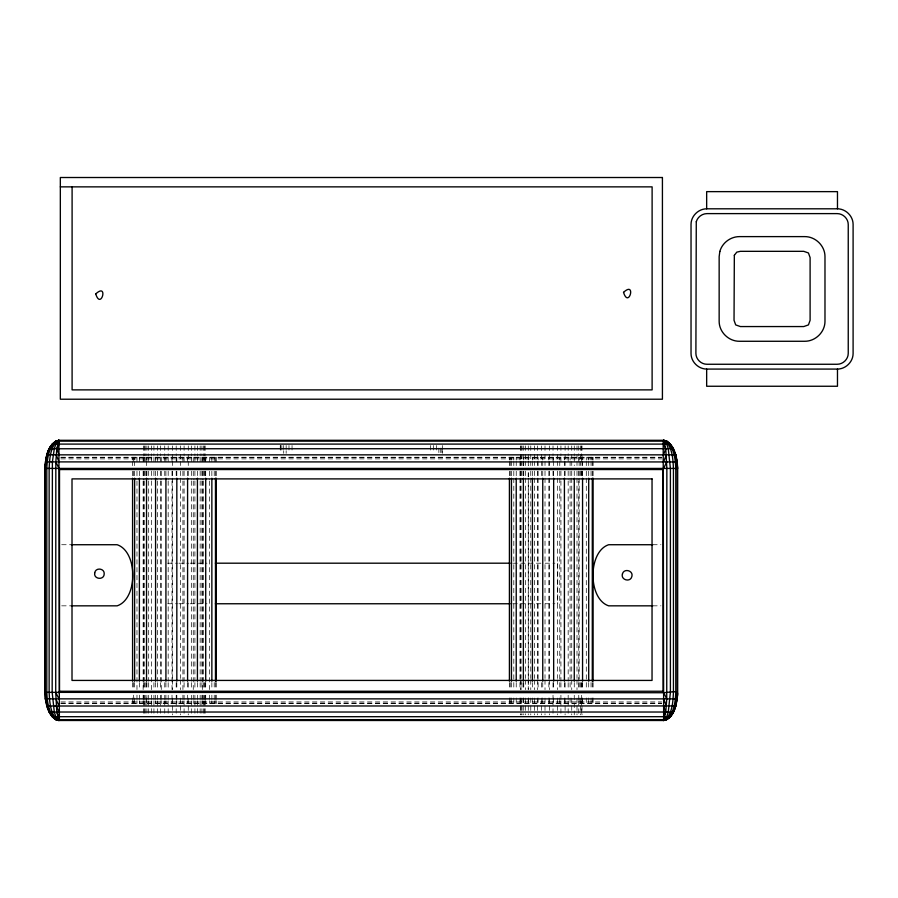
<?xml version="1.0" encoding="UTF-8"?>
<svg xmlns="http://www.w3.org/2000/svg" width="898" height="898" viewBox="0 0 898 898"><rect width="100%" height="100%" fill="white"/><g stroke="black" fill="none" stroke-linecap="round" stroke-linejoin="round"><path stroke-width="0.67" stroke-dasharray="4.49 3.37" d="M60.918 457.228L661.658 457.228M60.918 457.643L661.658 457.643M60.918 458.878L661.658 458.878M61.681 544.727L71.38 544.727M652.7 544.727L660.962 544.727M167.657 563.192L177.478 563.192M178.882 563.192L188.703 563.192M190.107 563.192L206.944 563.192M512.825 563.192L543.694 563.192M545.097 563.192L554.919 563.192M167.657 603.759L177.478 603.759M178.882 603.759L188.703 603.759M190.107 603.759L206.944 603.759M512.825 603.759L543.694 603.759M545.097 603.759L554.919 603.759M61.681 605.836L71.38 605.836M652.7 605.836L660.962 605.836M60.918 701.922L661.658 701.922M60.918 703.145L661.658 703.145M60.918 703.572L661.658 703.572M593.107 457.228L593.107 460.023M593.107 461.426L593.107 465.624M593.107 471.226L593.107 476.816M593.107 682.57L593.107 689.574M593.107 697.971L593.107 703.572M592.298 457.228L592.298 460.023M592.298 461.426L592.298 465.624M592.298 471.226L592.298 476.816M592.298 682.57L592.298 689.574M592.298 697.971L592.298 703.572M591.052 457.228L591.052 460.023M591.052 461.426L591.052 465.624M591.052 471.226L591.052 476.816M591.052 682.57L591.052 689.574M591.052 697.971L591.052 703.572M588.706 457.228L588.706 460.023M588.706 461.426L588.706 465.624M588.706 471.226L588.706 476.816M588.706 682.57L588.706 689.574M588.706 697.971L588.706 703.572M586.293 457.228L586.293 460.023M586.293 461.426L586.293 465.624M586.293 471.226L586.293 476.816M586.293 478.219L586.293 689.574M586.293 697.971L586.293 703.572M582.555 457.228L582.555 460.023M582.555 461.426L582.555 465.624M582.555 471.226L582.555 476.816M582.555 682.57L582.555 689.574M582.555 697.971L582.555 703.572M582.005 445.913L582.005 452.918M582.005 454.309L582.005 459.922M582.005 461.314L582.005 465.523M582.005 471.124L582.005 476.726M582.005 682.66L582.005 689.664M582.005 698.072L582.005 714.887M581.41 445.913L581.41 455.713M581.41 457.116L581.41 462.717M581.41 471.124L581.41 476.726M581.41 682.66L581.41 689.664M581.41 695.277L581.41 699.475M581.41 700.878L581.41 714.887M580.501 445.913L580.501 452.918M580.501 454.309L580.501 459.922M580.501 461.314L580.501 465.523M580.501 471.124L580.501 476.726M580.501 682.66L580.501 689.664M580.501 698.072L580.501 714.887M579.143 457.228L579.143 460.023M579.143 461.426L579.143 465.624M579.143 471.226L579.143 476.816M579.143 478.219L579.143 689.574M579.143 697.971L579.143 703.572M578.761 445.913L578.761 455.713M578.761 457.116L578.761 462.717M578.761 471.124L578.761 479.532M578.761 480.935L578.761 681.268M578.761 682.66L578.761 689.664M578.761 695.277L578.761 699.475M578.761 700.878L578.761 714.887M576.999 445.913L576.999 452.918M576.999 454.309L576.999 459.922M576.999 461.314L576.999 465.523M576.999 471.124L576.999 476.726M576.999 478.129L576.999 678.461M576.999 679.865L576.999 689.664M576.999 698.072L576.999 714.887M574.249 445.913L574.249 455.713M574.249 457.116L574.271 465.624M574.249 471.124L574.271 476.816M574.271 682.57L574.249 689.664M574.249 695.277L574.249 714.887M571.745 445.913L571.745 452.918M571.745 454.309L571.745 459.922M571.745 461.314L571.745 465.523M571.745 471.124L571.745 476.726M571.745 478.129L571.745 678.461M571.745 679.865L571.745 689.664M571.745 698.072L571.745 714.887M570.095 457.228L570.095 460.023M570.095 461.426L570.095 465.624M570.095 471.226L570.095 476.816M570.095 478.219L570.095 689.574M570.095 697.971L570.095 703.572M568.165 445.913L568.165 455.713M568.165 457.116L568.165 462.717M568.165 471.124L568.165 479.532M568.165 480.935L568.165 681.268M568.165 682.66L568.165 689.664M568.165 695.277L568.165 699.475M568.165 700.878L568.165 714.887M565.1 445.913L565.1 452.918M565.1 454.309L565.1 459.922M565.1 461.314L565.1 465.523M565.1 471.124L565.1 476.726M565.1 682.66L565.1 689.664M565.1 698.072L565.1 714.887M564.415 457.228L564.415 460.023M564.415 461.426L564.415 465.624M564.415 471.226L564.415 476.816M564.415 682.57L564.415 689.574M564.415 697.971L564.415 703.572M560.924 445.913L560.924 455.713M560.924 457.116L560.924 462.717M560.924 471.124L560.924 479.532M560.924 480.935L560.924 681.268M560.924 682.66L560.924 689.664M560.924 695.277L560.924 699.475M560.924 700.878L560.924 714.887M559.768 457.228L559.768 460.023M559.768 461.426L559.768 465.624M559.768 471.226L559.768 476.816M559.768 478.219L559.768 689.574M559.768 697.971L559.768 703.572M557.725 563.192L557.725 603.759M557.512 445.913L557.512 452.918M557.512 454.309L557.512 459.922M557.512 461.314L557.512 465.523M557.512 471.124L557.512 476.726M557.512 478.129L557.512 678.461M557.512 679.865L557.512 689.664M557.512 698.072L557.512 714.887M553.662 457.228L553.662 460.023M553.662 461.426L553.662 465.624M553.662 471.226L553.662 476.816M553.662 682.57L553.662 689.574M553.662 697.971L553.662 703.572M553.022 445.913L553.022 455.713M553.022 457.116L553.022 462.717M553.022 471.124L553.022 476.726M553.022 682.66L553.022 689.664M553.022 695.277L553.022 699.475M553.022 700.878L553.022 714.887M549.497 445.913L549.497 452.918M549.497 454.309L549.497 459.922M549.497 461.314L549.497 465.523M549.497 471.124L549.497 476.726M549.497 478.129L549.497 678.461M549.497 679.865L549.497 689.664M549.497 698.072L549.497 714.887M548.858 457.228L548.858 460.023M548.858 461.426L548.858 465.624M548.858 471.226L548.858 476.816M548.858 478.219L548.858 689.574M548.858 697.971L548.858 703.572M545.007 445.913L545.007 452.918M545.007 454.309L545.007 459.922M545.007 461.314L545.007 465.523M545.007 471.124L545.007 476.726M545.007 478.129L545.007 678.461M545.007 679.865L545.007 689.664M545.007 698.072L545.007 714.887M542.751 457.228L542.751 460.023M542.751 461.426L542.751 465.624M542.751 471.226L542.751 476.816M542.751 682.57L542.751 689.574M542.751 697.971L542.751 703.572M541.595 445.913L541.595 452.918M541.595 454.309L541.595 459.922M541.595 461.314L541.595 465.523M541.595 471.124L541.595 476.726M541.595 682.66L541.595 689.664M541.595 698.072L541.595 714.887M538.104 457.228L538.104 460.023M538.104 461.426L538.104 465.624M538.104 471.226L538.104 476.816M538.104 478.219L538.104 689.574M538.104 697.971L538.104 703.572M537.419 445.913L537.419 452.918M537.419 454.309L537.419 459.922M537.419 461.314L537.419 465.523M537.419 471.124L537.419 476.726M537.419 478.129L537.419 678.461M537.419 679.865L537.419 689.664M537.419 698.072L537.419 714.887M534.355 445.913L534.355 452.918M534.355 454.309L534.355 459.922M534.355 461.314L534.355 465.523M534.355 471.124L534.355 476.726M534.355 478.129L534.355 678.461M534.355 679.865L534.355 689.664M534.355 698.072L534.355 714.887M532.424 457.228L532.424 460.023M532.424 461.426L532.424 465.624M532.424 471.226L532.424 476.816M532.424 682.57L532.424 689.574M532.424 697.971L532.424 703.572M530.774 445.913L530.774 452.918M530.774 454.309L530.774 459.922M530.774 461.314L530.774 465.523M530.774 471.124L530.774 476.726M530.774 478.129L530.774 678.461M530.774 679.865L530.774 689.664M530.774 698.072L530.774 714.887M528.271 445.913L528.271 452.918M528.271 454.309L528.271 459.922M528.271 461.314L528.271 465.523L528.249 461.426M528.271 678.461L528.271 478.129L528.249 689.574L528.271 679.865M528.271 698.072L528.271 714.887M528.249 457.228L528.249 460.023M528.249 697.971L528.249 703.572M525.521 445.913L525.521 452.918M525.521 454.309L525.521 459.922M525.521 461.314L525.521 465.523M525.521 471.124L525.521 476.726M525.521 478.129L525.521 678.461M525.521 679.865L525.521 689.664M525.521 698.072L525.521 714.887M523.747 445.913L523.747 452.918M523.747 454.309L523.747 459.922M523.747 461.314L523.747 465.523M523.747 471.124L523.747 476.726M523.747 682.66L523.747 689.664M523.747 698.072L523.747 714.887M523.366 457.228L523.366 460.023M523.366 461.426L523.366 465.624M523.366 471.226L523.366 476.816M523.366 682.57L523.366 689.574M523.366 697.971L523.366 703.572M522.019 445.913L522.019 452.918M522.019 454.309L522.019 459.922M522.019 461.314L522.019 465.523M522.019 471.124L522.019 476.726M522.019 682.66L522.019 689.664M522.019 698.072L522.019 714.887M521.109 445.913L521.109 452.918M521.109 454.309L521.109 459.922M521.109 461.314L521.109 465.523M521.109 471.124L521.109 476.726M521.109 478.129L521.109 678.461M521.109 679.865L521.109 689.664M521.109 698.072L521.109 714.887M520.514 445.913L520.514 452.918M520.514 454.309L520.514 459.922M520.514 461.314L520.514 465.523M520.514 471.124L520.514 476.726M520.514 478.129L520.514 678.461M520.514 679.865L520.514 689.664M520.514 698.072L520.514 714.887M519.964 457.228L519.964 460.023M519.964 461.426L519.964 465.624M519.964 471.226L519.964 476.816M519.964 478.219L519.964 689.574M519.964 697.971L519.964 703.572M516.227 457.228L516.227 460.023M516.227 461.426L516.227 465.624M516.227 471.226L516.227 476.816M516.227 682.57L516.227 689.574M516.227 697.971L516.227 703.572M513.813 457.228L513.813 460.023M513.813 461.426L513.813 465.624M513.813 471.226L513.813 476.816M513.813 478.219L513.813 689.574M513.813 697.971L513.813 703.572M511.456 457.228L511.456 460.023M511.456 461.426L511.456 465.624M511.456 471.226L511.456 476.816M511.456 682.57L511.456 689.574M511.456 697.971L511.456 703.572M510.221 457.228L510.221 460.023M510.221 461.426L510.221 465.624M510.221 471.226L510.221 476.816M510.221 682.57L510.221 689.574M510.221 697.971L510.221 703.572M509.413 457.228L509.413 460.023M509.413 461.426L509.413 465.624M509.413 471.226L509.413 476.816M509.413 682.57L509.413 689.574M509.413 697.971L509.413 703.572M442.321 445.509L442.321 449.415M442.321 450.717L442.321 453.322M441.917 448.113L441.917 453.322M440.738 448.113L440.738 453.322M438.864 448.113L438.864 453.322M436.428 445.509L436.428 453.322M433.588 445.509L433.588 453.322M430.535 445.509L430.535 453.322M292.041 445.509L292.041 453.322M288.988 445.509L288.988 453.322M286.148 445.509L286.148 449.415M286.148 450.717L286.148 453.322M283.712 445.509L283.712 449.415M283.712 450.717L283.712 453.322M281.837 445.509L281.837 453.322M280.659 445.509L280.659 453.322M280.255 445.509L280.255 453.322M216.272 457.228L216.272 462.829M216.272 471.226L216.272 476.816M216.272 682.57L216.272 689.574M216.272 695.164L216.272 699.374M216.272 700.766L216.272 703.572M215.464 457.228L215.464 462.829M215.464 471.226L215.464 476.816M215.464 682.57L215.464 689.574M215.464 695.164L215.464 699.374M215.464 700.766L215.464 703.572M214.218 457.228L214.218 462.829M214.218 471.226L214.218 476.816M214.218 682.57L214.218 689.574M214.218 695.164L214.218 699.374M214.218 700.766L214.218 703.572M211.861 457.228L211.861 462.829M211.861 471.226L211.861 476.816M211.861 682.57L211.861 689.574M211.861 695.164L211.861 699.374M211.861 700.766L211.861 703.572M209.459 457.228L209.459 462.829M209.459 471.226L209.459 479.622M209.459 481.025L209.459 689.574M209.459 695.164L209.459 699.374M209.459 700.766L209.459 703.572M205.709 457.228L205.709 462.829M205.709 471.226L205.709 476.816M205.709 682.57L205.709 689.574M205.709 695.164L205.709 699.374M205.709 700.766L205.709 703.572M205.159 445.913L205.159 455.713M205.159 457.116L205.159 462.717M205.159 471.124L205.159 476.726M205.159 682.66L205.159 689.664M205.159 695.277L205.159 699.475M205.159 700.878L205.159 714.887M204.576 445.913L204.576 455.713M204.576 457.116L204.576 462.717M204.576 471.124L204.576 476.726M204.576 682.66L204.576 689.664M204.576 695.277L204.576 699.475M204.576 700.878L204.576 714.887M203.655 445.913L203.655 455.713M203.655 457.116L203.655 462.717M203.655 471.124L203.655 479.532M203.655 480.935L203.655 681.268M203.655 682.66L203.655 689.664M203.655 695.277L203.655 699.475M203.655 700.878L203.655 714.887M202.308 457.228L202.308 462.829M202.308 471.226L202.308 479.622M202.308 481.025L202.308 689.574M202.308 695.164L202.308 699.374M202.308 700.766L202.308 703.572M201.927 445.913L201.927 455.713M201.927 457.116L201.927 462.717M201.927 471.124L201.927 479.532M201.927 480.935L201.927 681.268M201.927 682.66L201.927 689.664M201.927 695.277L201.927 699.475M201.927 700.878L201.927 714.887M200.164 445.913L200.164 455.713M200.164 457.116L200.164 462.717M200.164 471.124L200.164 479.532M200.164 480.935L200.164 681.268M200.164 682.66L200.164 689.664M200.164 695.277L200.164 699.475M200.164 700.878L200.164 714.887M197.414 445.913L197.414 455.713M197.414 457.116L197.425 462.829M197.414 471.124L197.425 476.816M197.425 682.57L197.414 689.664M197.425 695.164L197.414 699.475M197.425 700.766L197.414 714.887M194.911 445.913L194.911 455.713M194.911 457.116L194.911 462.717M194.911 471.124L194.911 479.532M194.911 480.935L194.911 681.268M194.911 682.66L194.911 689.664M194.911 695.277L194.911 699.475M194.911 700.878L194.911 714.887M193.261 457.228L193.261 462.829M193.261 471.226L193.261 479.622M193.261 481.025L193.261 689.574M193.261 695.164L193.261 699.374M193.261 700.766L193.261 703.572M191.319 445.913L191.319 455.713M191.319 457.116L191.319 462.717M191.319 471.124L191.319 479.532M191.319 480.935L191.319 681.268M191.319 682.66L191.319 689.664M191.319 695.277L191.319 699.475M191.319 700.878L191.319 714.887M188.266 445.913L188.266 452.918M188.266 454.309L188.266 459.922M188.266 461.314L188.266 465.523M188.266 471.124L188.266 476.726M188.266 682.66L188.266 689.664M188.266 698.072L188.266 714.887M187.581 457.228L187.581 462.829M187.581 471.226L187.581 476.816M187.581 682.57L187.581 689.574M187.581 695.164L187.581 699.374M187.581 700.766L187.581 703.572M184.09 445.913L184.09 455.713M184.09 457.116L184.09 462.717M184.09 471.124L184.09 479.532M184.09 480.935L184.09 681.268M184.09 682.66L184.09 689.664M184.09 695.277L184.09 699.475M184.09 700.878L184.09 714.887M182.923 457.228L182.923 462.829M182.923 471.226L182.923 479.622M182.923 481.025L182.923 689.574M182.923 695.164L182.923 699.374M182.923 700.766L182.923 703.572M180.666 445.913L180.666 452.918M180.666 454.309L180.666 459.922M180.666 461.314L180.666 465.523M180.666 471.124L180.666 476.726M180.666 478.129L180.666 678.461M180.666 679.865L180.666 689.664M180.666 698.072L180.666 714.887M176.827 457.228L176.827 462.829M176.827 471.226L176.827 476.816M176.827 682.57L176.827 689.574M176.827 695.164L176.827 699.374M176.827 700.766L176.827 703.572M176.188 445.913L176.188 455.713M176.188 457.116L176.188 462.717M176.188 471.124L176.188 476.726M176.188 682.66L176.188 689.664M176.188 695.277L176.188 699.475M176.188 700.878L176.188 714.887M172.652 445.913L172.652 452.918M172.652 454.309L172.652 459.922M172.652 461.314L172.652 465.523M172.652 471.124L172.652 476.726M172.652 478.129L172.652 678.461M172.652 679.865L172.652 689.664M172.652 698.072L172.652 714.887M172.012 457.228L172.012 462.829M172.012 471.226L172.012 479.622M172.012 481.025L172.012 689.574M172.012 695.164L172.012 699.374M172.012 700.766L172.012 703.572M168.173 445.913L168.173 455.713M168.173 457.116L168.173 462.717M168.173 471.124L168.173 479.532M168.173 480.935L168.173 681.268M168.173 682.66L168.173 689.664M168.173 695.277L168.173 699.475M168.173 700.878L168.173 714.887M165.917 457.228L165.917 462.829M165.917 471.226L165.917 476.816M165.917 682.57L165.917 689.574M165.917 695.164L165.917 699.374M165.917 700.766L165.917 703.572M164.761 445.913L164.761 455.713M164.761 457.116L164.761 462.717M164.761 471.124L164.761 476.726M164.761 682.66L164.761 689.664M164.761 695.277L164.761 699.475M164.761 700.878L164.761 714.887M161.27 457.228L161.27 462.829M161.27 471.226L161.27 479.622M161.27 481.025L161.27 689.574M161.27 695.164L161.27 699.374M161.27 700.766L161.27 703.572M160.585 445.913L160.585 455.713M160.585 457.116L160.585 462.717M160.585 471.124L160.585 479.532M160.585 480.935L160.585 681.268M160.585 682.66L160.585 689.664M160.585 695.277L160.585 699.475M160.585 700.878L160.585 714.887M157.52 445.913L157.52 455.713M157.52 457.116L157.52 462.717M157.52 471.124L157.52 479.532M157.52 480.935L157.52 681.268M157.52 682.66L157.52 689.664M157.52 695.277L157.52 699.475M157.52 700.878L157.52 714.887M155.578 457.228L155.578 462.829M155.578 471.226L155.578 476.816M155.578 682.57L155.578 689.574M155.578 695.164L155.578 699.374M155.578 700.766L155.578 703.572M153.928 445.913L153.928 455.713M153.928 457.116L153.928 462.717M153.928 471.124L153.928 476.726M153.928 682.66L153.928 689.664M153.928 695.277L153.928 699.475M153.928 700.878L153.928 714.887M151.436 445.913L151.436 455.713M151.436 457.116L151.414 462.829M151.436 471.124L151.414 479.622M151.436 480.935L151.436 689.664M151.414 695.164L151.436 699.475M151.414 700.766L151.436 714.887M148.686 445.913L148.686 455.713M148.686 457.116L148.686 462.717M148.686 471.124L148.686 479.532M148.686 480.935L148.686 681.268M148.686 682.66L148.686 689.664M148.686 695.277L148.686 699.475M148.686 700.878L148.686 714.887M146.913 445.913L146.913 455.713M146.913 457.116L146.913 462.717M146.913 471.124L146.913 476.726M146.913 682.66L146.913 689.664M146.913 695.277L146.913 699.475M146.913 700.878L146.913 714.887M146.531 457.228L146.531 460.023M146.531 461.426L146.531 465.624M146.531 471.226L146.531 476.816M146.531 682.57L146.531 689.574M146.531 697.971L146.531 703.572M145.184 445.913L145.184 455.713M145.184 457.116L145.184 462.717M145.184 471.124L145.184 476.726M145.184 682.66L145.184 689.664M145.184 695.277L145.184 699.475M145.184 700.878L145.184 714.887M144.275 445.913L144.275 455.713M144.275 457.116L144.275 462.717M144.275 471.124L144.275 479.532M144.275 480.935L144.275 681.268M144.275 682.66L144.275 689.664M144.275 695.277L144.275 699.475M144.275 700.878L144.275 714.887M143.68 445.913L143.68 455.713M143.68 457.116L143.68 462.717M143.68 471.124L143.68 479.532M143.68 480.935L143.68 681.268M143.68 682.66L143.68 689.664M143.68 695.277L143.68 699.475M143.68 700.878L143.68 714.887M143.13 457.228L143.13 462.829M143.13 471.226L143.13 479.622M143.13 481.025L143.13 689.574M143.13 695.164L143.13 699.374M143.13 700.766L143.13 703.572M139.381 457.228L139.381 462.829M139.381 471.226L139.381 476.816M139.381 682.57L139.381 689.574M139.381 695.164L139.381 699.374M139.381 700.766L139.381 703.572M136.979 457.228L136.979 462.829M136.979 471.226L136.979 479.622M136.979 481.025L136.979 689.574M136.979 695.164L136.979 699.374M136.979 700.766L136.979 703.572M134.621 457.228L134.621 460.023M134.621 461.426L134.621 465.624M134.621 471.226L134.621 476.816M134.621 682.57L134.621 689.574M134.621 697.971L134.621 703.572M133.375 457.228L133.375 462.829M133.375 471.226L133.375 476.816M133.375 682.57L133.375 689.574M133.375 695.164L133.375 699.374M133.375 700.766L133.375 703.572M132.578 457.228L132.578 460.023M132.578 461.426L132.578 465.624M132.578 471.226L132.578 476.816M132.578 682.57L132.578 689.574M132.578 697.971L132.578 703.572M528.271 476.726L528.271 471.124L528.249 476.816"/><path stroke-width="1.35" d="M677.249 693.671C676.811 702.416 674.746 719.725 663.195 719.635L55.844 719.657C48.761 715.1 47.212 706.423 45.327 698.857L45.327 468.419C45.08 458.227 47.538 443.41 58.92 440.301L663.656 440.301C675.206 443.41 677.092 458.261 677.676 468.43L677.676 692.358C677.092 702.539 675.206 717.379 663.656 720.488L58.92 720.488C47.37 717.379 45.484 702.539 44.9 692.358L44.9 468.43C45.82 458.564 47.392 443.208 58.92 440.301L59.369 719.635L58.92 720.488L55.721 719.635M44.9 692.358L663.79 692.728C682.143 690.787 677.676 690.337 675.779 705.94C673.32 711.676 670.795 719.478 663.656 720.488L663.195 441.165L663.656 440.301L666.855 441.165M666.731 719.657C675.15 713.517 676.8 702.09 677.249 692.369L677.249 461.942L55.833 461.898L55.721 692.369L56.821 712.092L58.92 720.488L56.226 719.657C48.391 713.113 47.28 701.922 46.797 692.369L46.797 468.419C47.28 458.867 48.391 447.675 56.226 441.143L58.92 440.301L56.821 448.697L55.833 461.898L59.515 469.542L59.515 691.247L58.774 692.728M45.327 698.857L666.743 698.891L666.855 468.419L665.755 448.697L663.656 440.301L666.35 441.143C674.174 447.675 675.296 458.867 675.779 468.419L675.779 692.369C675.296 701.922 674.174 713.113 666.35 719.657L663.656 720.488L665.755 712.092L666.743 698.891L663.061 691.247L663.061 469.542L666.743 461.898M55.844 441.143C47.448 447.103 45.484 459.653 45.327 468.419C45.551 458.642 47.246 447.148 55.844 441.143L666.731 441.143L670.402 444.095L52.174 444.095M46.797 454.848L663.543 454.848L665.755 448.697L663.341 444.095M663.6 461.942L666.361 454.781L675.779 454.848L677.676 468.43L45.327 468.419M59.234 444.095L56.821 448.697L59.032 454.848M55.844 719.657L52.174 716.694L663.341 716.694L665.755 712.092L663.543 705.94L47.179 706.008L45.327 692.369M57.618 444.05L59.369 441.165M663.195 719.635L664.958 716.75L670.402 716.694M49.132 448.764L673.118 448.697L675.397 454.781L677.249 468.419M673.444 712.024L49.132 712.024M675.779 705.94L663.543 705.94M706.659 208.807C698.42 208.841 691.09 215.98 691.033 224.253L691.033 353.621C691.09 361.905 698.42 369.033 706.659 369.078L837.475 369.078C845.714 369.033 853.044 361.905 853.1 353.621L853.1 224.253C853.044 215.98 845.714 208.841 837.475 208.807L706.659 208.807L706.659 191.633L837.475 191.633L837.475 208.807M45.327 461.942L55.833 461.898M677.249 698.857L666.743 698.891M663.543 454.848L666.361 454.781M60.334 186.863L652.116 186.863L652.116 389.878L72.098 389.878L72.098 186.863M59.515 469.542L663.061 469.542M71.38 544.727L117.133 544.727C138.034 551.619 138.034 598.932 117.133 605.836L71.38 605.836M652.7 544.727L608.664 544.727C587.752 551.619 587.752 598.932 608.664 605.836L652.7 605.836M215.363 563.192L510.019 563.192M215.363 603.759L510.019 603.759M59.515 691.247L663.061 691.247M663.341 716.694L664.958 716.75M666.731 441.143L670.166 444.05L673.444 448.764M670.166 444.05L675.779 454.848M46.797 705.94L52.41 716.75M663.195 441.165L664.958 444.05M57.618 716.75L59.369 719.635M56.821 712.092L59.234 716.694M55.721 692.369L58.976 698.857M56.215 706.008L59.122 712.024M55.833 698.891L59.032 705.94M663.6 698.857L666.361 706.008M56.215 454.781L58.976 461.942M673.118 448.697L675.397 454.781M49.457 712.092L45.742 698.891M675.711 455.982L677.249 461.942M837.475 369.078L837.475 386.252L706.659 386.252L706.659 369.078M593.107 478.219L593.107 681.178M592.298 478.219L592.298 681.178M588.706 478.219L588.706 681.178M582.555 478.219L582.555 681.178M574.271 478.219L574.271 681.178M564.415 478.219L564.415 681.178M553.662 478.219L553.662 681.178M542.751 478.219L542.751 681.178M532.424 478.219L532.424 681.178M523.366 478.219L523.366 681.178M516.227 478.219L516.227 681.178M511.456 478.219L511.456 681.178M509.413 478.219L509.413 681.178M216.272 478.219L216.272 681.178M215.464 478.219L215.464 681.178M211.861 478.219L211.861 681.178M205.709 478.219L205.709 681.178M197.425 478.219L197.425 681.178M187.581 478.219L187.581 681.178M176.827 478.219L176.827 681.178M165.917 478.219L165.917 681.178M155.578 478.219L155.578 681.178M146.531 478.219L146.531 681.178M139.381 478.219L139.381 681.178M134.621 478.219L134.621 681.178M132.578 478.219L132.578 681.178M52.387 461.898L52.174 692.369L54.307 712.092L55.844 716.75L58.92 720.488L56.832 719.657C50.075 712.451 49.637 701.72 49.132 692.369L49.132 468.419C49.637 459.08 50.075 448.338 56.832 441.143L58.92 440.301L55.844 444.05L54.307 448.697L52.387 461.898M670.402 692.369L668.269 712.092L666.731 716.75L663.656 720.488L665.744 719.657C672.501 712.451 672.939 701.72 673.444 692.369L673.444 468.419C672.939 459.08 672.501 448.338 665.744 441.143L663.656 440.301L666.731 444.05L668.269 448.697L670.402 468.419L670.402 692.369M94.705 572.935C93.403 579.356 104.157 580.478 104.213 573.934C104.707 568.165 95.424 567.188 94.705 572.935M95.727 293.927C101.014 310.775 108.725 281.983 95.727 293.927M623.526 292.344C628.813 309.193 636.525 280.401 623.526 292.344M622.415 574.013C620.563 580.018 630.463 582.667 631.855 576.538C633.707 570.544 623.807 567.884 622.415 574.013M696.276 221.739L695.894 353.307C695.871 359.222 701.091 364.307 706.973 364.262L837.16 364.262C843.042 364.307 848.273 359.222 848.24 353.307L848.24 224.567C848.273 218.663 843.042 213.567 837.16 213.612L706.973 213.612C702.113 213.645 697.578 217.035 696.276 221.739M719.837 251.451L719.152 256.637L719.152 321.248C719.096 332.047 728.648 341.352 739.402 341.274L804.731 341.274C815.485 341.352 825.038 332.047 824.981 321.248L824.981 256.637C825.038 245.828 815.485 236.533 804.731 236.612L739.402 236.612C730.501 236.657 722.228 242.853 719.837 251.451M734.34 255.29L734.036 320.283L735.698 324.908L740.379 326.558L803.755 326.558L808.436 324.908L810.108 320.283L810.108 257.603L808.436 252.967L803.755 251.328L740.379 251.328L736.775 252.147L734.34 255.29M662.421 177.512L60.334 177.512L60.334 399.217L662.421 399.217L662.421 177.512M652.038 478.892L72.008 478.892L72.008 680.426L652.038 680.426L652.038 478.892"/></g></svg>
